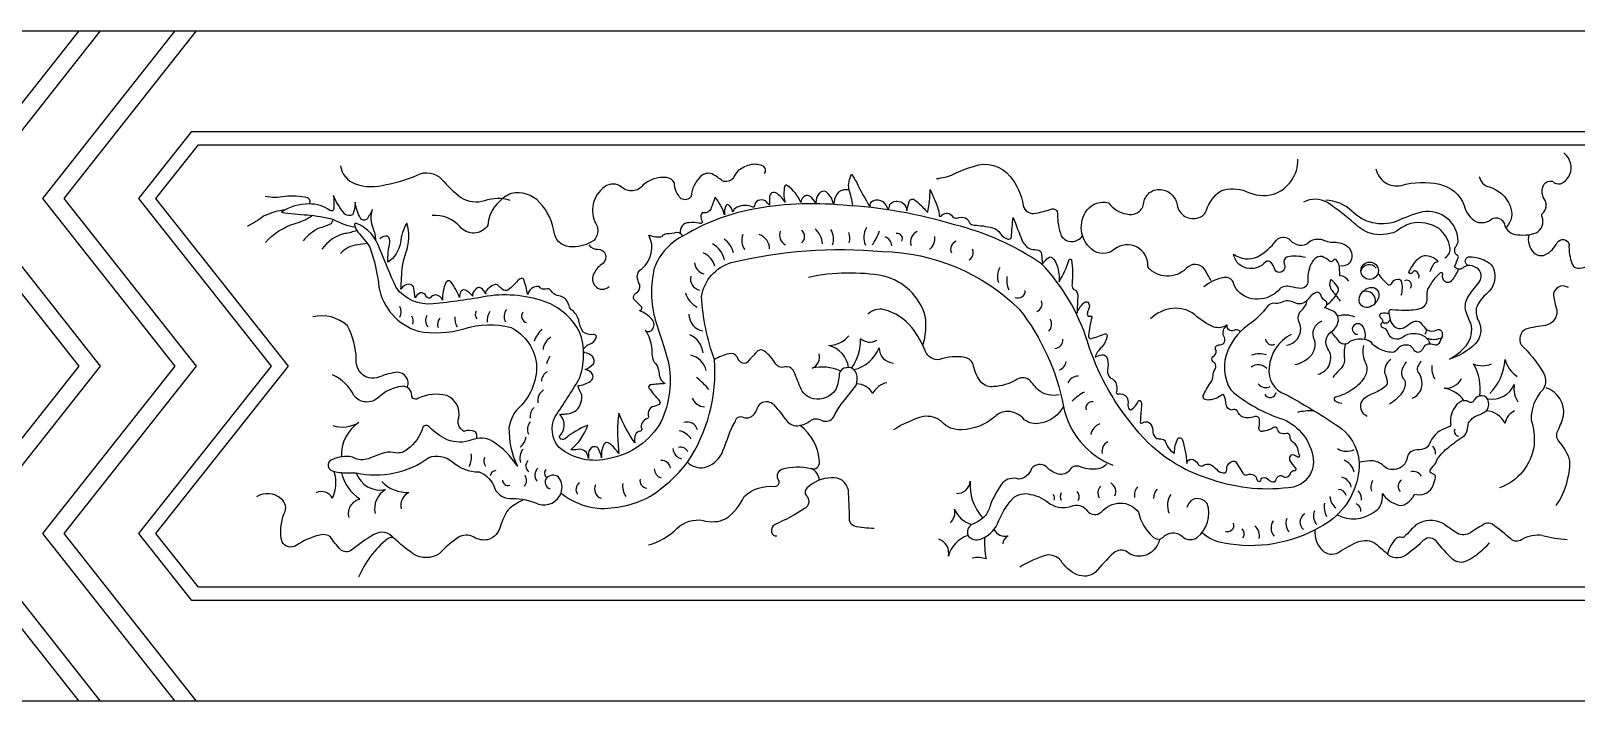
# Model space of a CAD drawing. Extents: x -66030 to 95157, y -13132 to 45879.
# Drawn here: x -55290 to -54367, y 6356 to 6756 of the extents above; entities that cross this region are included whole.
import ezdxf

# ---------------------------------------------------------------- set-up
doc = ezdxf.new("R2010")
doc.units = 0
doc.header["$LTSCALE"] = 100
doc.header["$MEASUREMENT"] = 0
doc.layers.add('3', color=11, linetype='CONTINUOUS')
doc.layers.add('4', color=121, linetype='CONTINUOUS')

msp = doc.modelspace()

# ---------------------------------------------------------------- linework, layer by layer
at = {"layer": '3'}
for points in [[(-55260.77, 6355.51), (-55339.91, 6455.51), (-55260.77, 6555.51), (-55339.91, 6655.52), (-55260.75, 6755.51)], [(-55248.01, 6355.51), (-55327.15, 6455.51), (-55248.01, 6555.51), (-55327.16, 6655.52), (-55248, 6755.51)], [(-55203.38, 6355.51), (-55282.52, 6455.51), (-55203.38, 6555.51), (-55282.52, 6655.51), (-55203.36, 6755.51)], [(-55190.63, 6355.51), (-55269.77, 6455.51), (-55190.63, 6555.51), (-55269.77, 6655.51), (-55190.63, 6755.49)], [(-54340.6, 6415.51), (-55193.47, 6415.51), (-55225.13, 6455.51), (-55145.99, 6555.51), (-55225.13, 6655.51), (-55193.46, 6695.51), (-54340.6, 6695.51)], [(-54340.6, 6423.51), (-55189.6, 6423.51), (-55214.93, 6455.51), (-55135.79, 6555.51), (-55214.93, 6655.51), (-55189.59, 6687.51), (-54340.6, 6687.51)]]:
    msp.add_lwpolyline(points, dxfattribs=at)
for points in [[(-54486.45, 6673.26, 0.423143), (-54471.3, 6663.32, -0.126221), (-54448.54, 6664.01, -0.250707), (-54433.67, 6651.4, 0.21278), (-54426.47, 6641.54, 0.266161), (-54417.24, 6643.39, -0.445927), (-54409.74, 6640.43, 0.308486), (-54403.45, 6634.09, 0.122539), (-54390.66, 6634.95, 0.370318), (-54387.2, 6644.41, -0.384384), (-54386.2, 6647.34, 0.338911), (-54385.96, 6655.28, -0.268749), (-54386.11, 6663.81, -0.30451), (-54381.06, 6665.75, 0.269235), (-54376.12, 6664.32, 0.316924), (-54369.81, 6674.94, 0.183564), (-54374.26, 6682.8)], [(-54851.48, 6670.33, 0.395463), (-54852.22, 6674.78, 0.141359), (-54859.59, 6675.74, 0.074606), (-54867.04, 6672.34, 0.086016), (-54870.33, 6667.51, -0.306679), (-54876.74, 6665.98, 0.065649), (-54882.87, 6670.12, 0.29937), (-54889.68, 6668.58, 0.180597), (-54895.38, 6656.78, -0.402749), (-54901.34, 6655.37, -0.18357), (-54905.34, 6664.81, 0.247982), (-54910.14, 6667.98, 0.207517), (-54924.13, 6663.38, -0.421153), (-54936.67, 6662.12, 0.362029), (-54947.07, 6662.37, 0.384046), (-54952.06, 6640.18, -0.323397), (-54953.51, 6630.43, -0.160475), (-54966.03, 6626.68, -0.380777), (-54977, 6634.49, 0.153524), (-54985.89, 6653.2, 0.269804), (-55002.68, 6658.41, 0.128703), (-55009.94, 6653.44, 0.20476), (-55016.74, 6639.44, -0.506794), (-55033.45, 6638.73, 0.233572), (-55049.92, 6645.29, 0.233572)], [(-54748.79, 6667.36, 0.075911), (-54738.61, 6669.99, -0.058083), (-54726.67, 6674.67, -0.32981), (-54704.92, 6668.65, -0.140337), (-54697.08, 6651.38, 0.428947), (-54689.53, 6646.72, 0.028141), (-54680.41, 6649.12, -0.575536), (-54676.56, 6646.28, 0.093669), (-54674.33, 6633.16, 0.53803), (-54661.63, 6633.27, 0.53803)], [(-54584.72, 6606.34, 0.000984), (-54588.73, 6613.31, 0.480796), (-54599.75, 6613.65, -0.436975), (-54622.72, 6614.64, 0.302545), (-54629.08, 6626.46, 0.285397), (-54642.53, 6625.23, -0.368354), (-54656.3, 6625.23, -0.403793), (-54658.81, 6648.63, -0.307144), (-54646.06, 6652.91, 0.198681), (-54635.42, 6646.24, 0.428515), (-54625.15, 6652.03, -0.46436), (-54613.93, 6660.72, -0.318909), (-54605.17, 6651.63, 0.468596), (-54592.21, 6644.13, 0.249891), (-54587.6, 6648.48, -0.165508), (-54578.91, 6660.12, -0.17842), (-54563.95, 6659.74, 0.184535), (-54547.57, 6658.06, 0.326314), (-54533.02, 6678.98)], [(-55096.33, 6664.36, 0.158203), (-55077.41, 6663.78, 0.06576), (-55058.99, 6669.46, -0.3323), (-55044.35, 6667.06, 0.054106), (-55032.78, 6656.07, 0.212017), (-55018.49, 6654.26, -0.17017), (-55003.61, 6654.54)], [(-54800.99, 6660.59, 0.198633), (-54807.35, 6659.3, 0.176032), (-54810.23, 6651.9, 0.176477), (-54814.68, 6659.38, 0.390002), (-54818.86, 6658.52, 0.187625), (-54820.89, 6652.95, 0.09114), (-54824.34, 6656.63, 0.293125), (-54827.24, 6657.07, 0.258235), (-54829.86, 6653.14, 0.132657), (-54837.71, 6663.09, 0.538208), (-54839.51, 6662.74, 0.121238), (-54839.29, 6653.38, 0.07081), (-54843.37, 6657.96, 0.232537), (-54846.36, 6659.07, 0.339039), (-54848.51, 6656.71, -0.003724), (-54848.61, 6651.6, -0.006886), (-54851.02, 6654.02, 0.239204), (-54855.29, 6654.24, 0.33854), (-54857.47, 6650.86, -0.558085), (-54858.84, 6650.46, 0.093979), (-54863.08, 6651.32, 0.087632), (-54867.92, 6650.31, 0.224941), (-54870.53, 6647.34, 0.171283), (-54872.82, 6651.54, 0.502595), (-54874.56, 6651.21, 0.140531), (-54875.35, 6645.69, -0.009991), (-54876.83, 6649.63, 0.042974), (-54880.99, 6656.31, -0.004196), (-54883.68, 6649.08, -0.358227), (-54887.64, 6647, 0.413769), (-54889.56, 6645.27, 0.108017), (-54888.65, 6641.32, -0.41836), (-54890.46, 6640.74, 0.06844), (-54896.69, 6641.04, 0.451759), (-54901.85, 6634.82, 0.451759)], [(-54798.78, 6651.07, 0.039166), (-54801.14, 6661.06, -0.168796), (-54799.51, 6669.96, -0.007566), (-54796.69, 6665.34, 0.016092), (-54788.53, 6650.34, -0.335919), (-54786.44, 6654.28, -0.260442), (-54780.97, 6653.62, -0.139925), (-54777.63, 6648.53, -0.024305), (-54776.62, 6651.82, -0.276623), (-54773.15, 6653.85, -0.117474), (-54769.24, 6653.07, -0.239046), (-54766.61, 6648.13, 0.004148), (-54765.24, 6653.44, -0.530886), (-54762.07, 6654.8, -0.040689), (-54755.99, 6649.23, 0.086114), (-54754.02, 6647.31, 0.040301), (-54752.55, 6660.82, 0.004482), (-54749.5, 6653.5, -0.098711), (-54747.23, 6645.34, 0.624422), (-54745.93, 6645.11, -0.460801), (-54739.95, 6645.51, 0.280629), (-54736.55, 6643.75, -0.202677), (-54731.46, 6643.87, -0.179546), (-54729.06, 6640.94, 0.190515), (-54726.41, 6639.64, -0.044728), (-54715.48, 6638.04, -0.199177), (-54710.71, 6634.46, 0.170943), (-54706.16, 6631.25, 0.352205), (-54704.12, 6632.29, -0.004809), (-54703.13, 6644.22, 0.000834), (-54697.59, 6630.29, 0.204039), (-54692.52, 6625.29, 0.017688), (-54687.76, 6624.7, -0.300337), (-54686.15, 6622.28, 0.003972), (-54685.55, 6616.59, -0.067957), (-54681.84, 6620.2, -0.319987), (-54679.95, 6620.36, -0.128203), (-54676.78, 6615.24, -0.090309), (-54675.6, 6605.72, 0.052484), (-54669.53, 6619.08, -0.594389), (-54668.17, 6618.85, -0.064563), (-54667.91, 6604.51, 0.199732), (-54667.12, 6601.52, 0.152711), (-54665.38, 6600.56, -0.151975), (-54664.5, 6596.58, -0.003673), (-54664.92, 6587.11, -0.101365), (-54660.85, 6593.29, -0.363465), (-54658.52, 6593.61, -0.33437), (-54658.03, 6589.26, 0.120054), (-54658.77, 6586.39, 0.301094), (-54658.2, 6585.34, 0.153007), (-54656.57, 6585.26, -0.491769), (-54656.02, 6584.53, 0.03871), (-54658.12, 6573.77, 0.375738), (-54656.65, 6571.72, 0.013548), (-54648.31, 6574.75, -0.502434), (-54647, 6573.69, -0.167412), (-54650.38, 6566.6, 0.116353), (-54654.15, 6560.7, -0.081076), (-54650.16, 6562.24, -0.377622), (-54646.74, 6559.65, -0.086808), (-54646.65, 6552.92, 0.206176), (-54645.17, 6548.46, -0.283357), (-54641.25, 6543.84, -0.117149), (-54641.37, 6540.26, 0.65547), (-54640.3, 6538.92, -0.267191), (-54635.2, 6536.96, -0.167253), (-54634.51, 6532.66, 0.164297), (-54633.79, 6529.66, 0.355608), (-54632.33, 6529.45, 0.143704), (-54628.49, 6534.38, -0.550923), (-54627.12, 6534.81, -0.210781), (-54626.44, 6531.27, 0.017334), (-54627.15, 6522.06, 0.482379), (-54626.44, 6521.34, -0.097957), (-54623.73, 6522.21, -0.28783), (-54620.87, 6520.67, -0.129255), (-54619.6, 6515.96, 0.241581), (-54617.3, 6512.31, 0.048796), (-54614.83, 6511.96, -0.309136), (-54612.23, 6510.55, 0.072514), (-54610.55, 6506.92, 0.142223), (-54606.62, 6503.55, -0.127351), (-54604.71, 6512.26, -0.48091), (-54602.13, 6511.83, -0.058517), (-54599.28, 6497.33, -0.399086), (-54596.86, 6499.88, -0.256721), (-54592.85, 6497.23, 0.467842), (-54589.25, 6496.25, -0.190539), (-54585.89, 6496.94, -0.128162), (-54581.71, 6493.85, 0.233979), (-54577.5, 6491.75, 0.462554), (-54575.46, 6493.64, -0.38124), (-54572.04, 6498.63, -0.177795), (-54570.01, 6498.32, 0.014227), (-54565.18, 6490.68, 0.29648), (-54563.37, 6490.65, -0.242975), (-54559.02, 6490.25, -0.184126), (-54557.45, 6487.69, 0.600718), (-54555.33, 6486.95, -0.274796), (-54554.02, 6488.79, -0.31428), (-54550.44, 6487.53, 0.238121), (-54547.05, 6486.33, 0.210821), (-54546.28, 6487.1, -0.22789), (-54544.08, 6490.03, -0.196015), (-54542.09, 6489.76, 0.260275), (-54539.18, 6489.31, 0.179224), (-54537.17, 6492.03, -0.212833), (-54534.74, 6493.18, 0.490401), (-54534.21, 6494.63, -0.071498), (-54537.77, 6499.36, -0.305315), (-54536.94, 6502.44, -0.193624), (-54535.47, 6502.48, -0.028601), (-54533.12, 6501.34, 0.640838), (-54531.93, 6502, -0.026895), (-54532.87, 6505, 0.25411), (-54535.91, 6509.93, -0.258024), (-54537.7, 6513.41, 0.41493), (-54539.78, 6515.23, -0.164617), (-54543.58, 6515.48, -0.194492), (-54545.39, 6518.45, 0.444673), (-54547.33, 6518.83, -0.108322), (-54553.94, 6516.54, -0.578459), (-54556.27, 6518.67, 0.091879), (-54555.95, 6523.7, 0.451931), (-54559.13, 6525.18, -0.167289), (-54565.69, 6524.91, -0.156493), (-54569.35, 6528.8, 0.316571), (-54572.29, 6529.24, -0.369524), (-54575.88, 6532.39, 0.071972), (-54577.23, 6538.16, 0.38269), (-54578.56, 6538.15, -0.142257), (-54585.9, 6535.22, -0.214734), (-54589.21, 6535.96, -0.285363), (-54589.25, 6538.45, -0.049419), (-54584.36, 6546.62, 0.09597), (-54583.57, 6550.91, -0.127319), (-54582.55, 6553.36, 0.267213), (-54582.15, 6556.45, 0.082692), (-54583.8, 6558.19, -0.507333), (-54583.72, 6561.04, 0.297497), (-54581.87, 6564.81, -0.266352), (-54582.14, 6566.97, -0.242118), (-54579.39, 6568.22, 0.274248), (-54576.8, 6569.89, 0.254846), (-54577.28, 6573.27, -0.384697), (-54575.31, 6579.59, -0.384697)], [(-54424.75, 6668.71, 0.297553), (-54418.77, 6662.39, -0.231596), (-54406.36, 6651.09, -0.301411), (-54408.55, 6638.34)], [(-55149.76, 6656.82, 0.092788), (-55137.79, 6656.87, -0.098542), (-55124.53, 6655.99, -0.482588), (-55123.48, 6652.22)], [(-55083.54, 6630.44, 0.075632), (-55085.14, 6637.69, -0.185392), (-55085.57, 6648.84, -0.031625), (-55089.19, 6642.88, -0.407962), (-55092.86, 6643.73, -0.072373), (-55096.04, 6653.31, -0.115119), (-55097.58, 6645.64, -0.256597), (-55102.07, 6646.21, -0.087927), (-55108.93, 6657.36, -0.042646), (-55108.69, 6649.38, -0.563932), (-55111.02, 6648.31, 0.163073), (-55123.48, 6652.22, 0.15926), (-55139.95, 6647.27, 0.024057), (-55124.58, 6645.66, -0.042639), (-55109, 6643.05, 0.089892), (-55096.04, 6638.45, 0.015371)], [(-54445.19, 6620.13, 0.343712), (-54442.22, 6626.65, 0.166175), (-54448.75, 6637.55, 0.192459), (-54465.51, 6640.64, 0.094947), (-54474.35, 6635.73, -0.168307), (-54489.89, 6634.74, -0.105971), (-54499.23, 6640.63, 0.023341), (-54515.44, 6653.15, 0.246434), (-54529.68, 6653.39, 0.246434)], [(-54431.93, 6615.84, -0.748537), (-54430.27, 6620.68, -0.127354), (-54420.99, 6618.29, -0.309187), (-54415.48, 6609.68, -0.243842), (-54419.79, 6599.13, 0.136297), (-54426.49, 6589.97, 0.172431), (-54425.02, 6582.19, -0.307364), (-54427.12, 6568.77, -0.124576), (-54442.48, 6559.68, 0.083635), (-54432.61, 6567.61, 0.249393), (-54429.82, 6581.04, -0.052119), (-54432.97, 6589.29, -0.18981), (-54430.73, 6597.76, -0.025661), (-54424.7, 6605.5, 0.201371), (-54423.66, 6610.12, 0.256692), (-54426.38, 6614.14, 0.155466), (-54431.73, 6615.44, 0.094707), (-54434.51, 6613.96, -0.201673), (-54437.01, 6613.36, -0.124133), (-54439.33, 6614.43, -0.349077), (-54439.43, 6614.85, 0.031488), (-54437.19, 6620.6, 0.386971), (-54437.75, 6621.5, -0.22225), (-54438.86, 6622.42, -0.244942), (-54438.83, 6626.61, 0.097278), (-54437.41, 6629.7, 0.476006), (-54458.68, 6647.44, 0.043141), (-54474.42, 6641.79, -0.293042), (-54500.81, 6647.96, 0.175356), (-54516.44, 6654.55, 0.175356)], [(-55137.47, 6648.69, 0.086219), (-55150.29, 6645.11, -0.03615), (-55160.31, 6638.87)], [(-55149.48, 6629.18, -0.141367), (-55131.88, 6640.57, 0.080481), (-55121.94, 6645.1, 0.080481)], [(-54521.15, 6550.59, 0.532264), (-54515.09, 6565.78, -0.396361), (-54513.17, 6575.82, 0.209233), (-54508.86, 6582.49, 0.28854), (-54511.65, 6588.04, 0.032556), (-54516.96, 6590.27, -0.617833), (-54516.87, 6590.71, 0.613293), (-54516.86, 6594.6, -0.219877), (-54519.19, 6597.84, 0.404933), (-54522.12, 6599.48, 0.154951), (-54527.4, 6594.72, -0.335926), (-54535.3, 6593.35, 0.253378), (-54542.45, 6593.57, -0.132725), (-54546.17, 6592.91, 0.310201), (-54551.59, 6590.71, -0.075348), (-54560.87, 6581.27, 0.149648), (-54574.88, 6564.84, 0.243802), (-54573.14, 6541.19, 0.102123), (-54541.94, 6523.74, -0.26764), (-54523.84, 6499.82, -0.434096), (-54538.73, 6482.86, -0.12085), (-54587.19, 6488.6, -0.158395), (-54631.74, 6520.41, -0.098434), (-54658.69, 6570.21, 0.113891), (-54686.15, 6616.58, 0.089466), (-54738, 6639.78, 0.059464), (-54804.53, 6651.47, 0.07436), (-54860.33, 6648.64, 0.085842), (-54899.32, 6633.56, 0.197928), (-54917.35, 6613.87, 0.122837), (-54916.84, 6583.1, -0.014533), (-54909.14, 6558.46, -0.165147), (-54913.4, 6522.06, -0.22125), (-54944.14, 6500.32, -0.241931), (-54974.14, 6506.87, -0.310276), (-54976.5, 6525.35, 0.008831), (-54962.31, 6547.41, 0.184159), (-54962, 6575.94, 0.168009), (-54980.88, 6593.31, 0.124468), (-55017.12, 6597.19, -0.024105), (-55049.4, 6592.62, -0.268042), (-55071.53, 6602.27, -0.00793), (-55081.2, 6625.31, 0.220924), (-55095.12, 6640.66, 0.659465), (-55096.33, 6639.67, 0.109293), (-55094.39, 6635.35, -0.042416), (-55087.2, 6626.45, -0.057017), (-55081.75, 6602.6, 0.27967), (-55058.36, 6576.25, 0.114084), (-55031, 6577.71, -0.141507), (-55002.88, 6578.54, -0.251517), (-54987.66, 6556.39, -0.22621), (-54999.49, 6529.41, 0.131606), (-55004.12, 6518.82, 0.117594), (-54999.11, 6495.64, 0.111034), (-55013.7, 6510.43, 0.237369), (-55026.29, 6511.39, -0.189307), (-55040.95, 6511.49, -0.097063), (-55051.65, 6519.06, 0.485092), (-55055.48, 6519.05, -0.17041), (-55064.78, 6505.82, -0.223571), (-55071.59, 6503.64, 0.108863), (-55078.26, 6503.75, 0.016951), (-55086.81, 6500.65, -0.209046), (-55096, 6500.38, 0.082659), (-55099.4, 6501.44, 0.138036), (-55110.81, 6499.08, 0.339545), (-55111.78, 6494.52, 0.184178), (-55108.84, 6492.65, 0.067457), (-55104.09, 6491.91, 0.044469), (-55095.38, 6491.82, 0.114518), (-55072.45, 6491.76, 0.112017), (-55052.03, 6500.91, -0.261101), (-55038.08, 6498.49, 0.186211), (-55022.01, 6492.27, -0.241579), (-55012.52, 6482.25, 0.316855), (-55002, 6476.47, -0.099717), (-54986.42, 6473.09, 0.397008), (-54973.04, 6479.7, 0.257907), (-54974.46, 6489.1, 0.396249), (-54981.8, 6488.58, 0.502066), (-54979.57, 6482.13)], [(-54395.15, 6633.93, 0.255235), (-54392.07, 6623.05, 0.281848), (-54385.57, 6621.79, 0.179766), (-54378.19, 6629.26, -0.656098), (-54371.07, 6628.04, 0.11668), (-54369.19, 6616.35, 0.339569), (-54364.69, 6613.84, 0.179947), (-54356.64, 6618.05, 0.530648), (-54356.86, 6619.48, -0.35893), (-54360.84, 6627.33, -0.211197), (-54353.15, 6640.24, -0.070296), (-54349.86, 6641.45, 0.19098), (-54345.49, 6641.9, 0.25882), (-54344.33, 6644.62, -0.554442), (-54340.6, 6646.56)], [(-55109.38, 6642.42, -0.230498), (-55111.23, 6640, -0.060847), (-55117.47, 6637.82, 0.105958), (-55126.96, 6630.32, 0.105958)], [(-55095.05, 6636.41, -0.062531), (-55102.18, 6634.53, 0.189592), (-55115.84, 6625.19, 0.189592)], [(-55068.68, 6601.29, -0.013116), (-55067.71, 6615.13, -0.033049), (-55065.69, 6623.04, 0.160913), (-55065.1, 6640.85, 0.123063), (-55068.81, 6629.08, -0.18577), (-55076.42, 6617.43, -0.057284), (-55075.24, 6629.18, 0.275505), (-55076.59, 6632.97, 0.275442), (-55081.18, 6631.35)], [(-54922.89, 6576.97, 0.447583), (-54918.83, 6576.96, 0.41082), (-54918.81, 6583.39, 0.112055), (-54926.14, 6588.58, 0.525375), (-54924.78, 6590.55, 0.010982), (-54929.57, 6595.41, -0.3587), (-54928.45, 6598.95, 0.328471), (-54926.06, 6603.87, -0.05868), (-54927.52, 6608.48, -0.288484), (-54924.88, 6613.56, 0.359828), (-54920.61, 6633.67, 0.140319), (-54912.67, 6632.82, -0.230627), (-54909.95, 6634.66, 0.05885), (-54903.82, 6635.32, -0.356785), (-54900.65, 6633.19)], [(-55088.69, 6628.85, -0.047233), (-55094.45, 6627.77, 0.187674), (-55104.72, 6622.63, 0.187674)], [(-54973.04, 6479.7, 0.14463), (-54951.22, 6470.61, 0.133461), (-54919.99, 6477.57, 0.083726), (-54897.56, 6498.03, 0.167653), (-54881.41, 6559.34, -0.072775), (-54889.14, 6597.06, -0.288387), (-54871.41, 6617.21, -0.083515), (-54781.07, 6623.88, -0.191683), (-54699.4, 6589.45, -0.119867), (-54673.02, 6531.43, 0.252748), (-54643.61, 6496.34)], [(-54956.42, 6627.77, 0.264467), (-54951.06, 6625.25, -0.301195), (-54946.59, 6622.39, -0.326701), (-54948.04, 6616.72, 0.124074), (-54953.21, 6611.12, 0.337962), (-54952.54, 6603.08, 0.403525), (-54944.38, 6602.89)], [(-54528.46, 6620.26, 0.109661), (-54539.26, 6620.63, 0.40666), (-54541.31, 6616.55, -0.468191), (-54543.07, 6611.56, -0.397754), (-54546.77, 6613.05, 0.115673), (-54549.15, 6617.48, 0.378235), (-54552.44, 6617.55, -0.232282), (-54561.9, 6613.65, -0.347782), (-54571.54, 6622.31, 0.272074), (-54557.1, 6620.77, 0.114223), (-54545.88, 6630.65, -0.372834), (-54538.34, 6631.34, 0.18323), (-54532.19, 6627.71, 0.265778), (-54526.38, 6629.55, -0.237301), (-54518.21, 6630.85, 0.122273), (-54510.43, 6629.44, -0.164477), (-54502.5, 6626.06, -0.236962), (-54500.91, 6620.04, -0.423455), (-54507.66, 6615.2)], [(-54502.7, 6606.16, 0.237595), (-54507.83, 6609.38, -0.287366), (-54508.06, 6609.56, 0.007565), (-54508.12, 6613.32, 0.199306), (-54509.96, 6618.71, 0.472983), (-54512.16, 6618.3, -0.533835), (-54514.27, 6618.27, 0.058946), (-54517.45, 6620.37, 0.276189), (-54522.17, 6620.16, 0.140796), (-54525.8, 6614.91, 0.106212), (-54527.07, 6606.26, -0.420342), (-54531.12, 6601.84, -0.029235), (-54537.2, 6602.82, 0.262814), (-54543.86, 6601.54, -0.082776), (-54548.31, 6597.71, -0.188952), (-54562.1, 6595.94, -0.12266), (-54568.91, 6600.33, -0.128886), (-54571.61, 6605.77, 0.295105), (-54577.28, 6608.24, 0.1384), (-54589.12, 6602.83, 0.1384)], [(-54460.76, 6608.02, 0.330271), (-54462.54, 6612.18, 0.381032), (-54464.19, 6611.83, -0.077324), (-54465.22, 6610.69, -0.806407), (-54466.54, 6612.1, -0.049262), (-54461.97, 6618.86, -0.163009), (-54457.45, 6621.44, -0.214518), (-54449.69, 6618.43, -0.677386), (-54449.97, 6617.5, 0.22484), (-54452.53, 6615.55, 0.029132), (-54454.31, 6611.79)], [(-54922.89, 6576.97, -0.017309), (-54921.87, 6575.45, -0.114788), (-54918.85, 6565.38, 0.147928), (-54917.38, 6557.77, -0.12641), (-54915.14, 6554.24, -0.089073), (-54914.37, 6549.95, 0.211571), (-54910.88, 6544.98, 0.007518), (-54919.29, 6544.36, 0.543006), (-54920.6, 6542.34, 0.016341), (-54914.38, 6534.92, -0.49345), (-54914.46, 6532.62, -0.031861), (-54918.55, 6531.1, 0.357218), (-54920.96, 6526.01, -0.344077), (-54921.43, 6524.08, 0.185203), (-54924.6, 6521.6, 0.261588), (-54924.83, 6518.01, -0.35203), (-54925.56, 6516.55, 0.291801), (-54928.66, 6514.59, 0.157052), (-54928.95, 6509.6, -0.061813), (-54938.45, 6527.34, 0.055107), (-54939.28, 6515.18, 0.019854), (-54938.52, 6503.3, 0.063851), (-54944.06, 6509.23, 0.509833), (-54947.46, 6508.56, 0.166624), (-54948.78, 6500.67, 0.073554), (-54950.94, 6506.44, 0.255974), (-54952.77, 6507.33, 0.371972), (-54956.42, 6504.6, 0.054279), (-54956.63, 6500.3, 0.113651), (-54957.87, 6503.79, 0.293177), (-54963.25, 6505.74, -0.075628), (-54967.25, 6505.5, 0.141236), (-54957.11, 6520.1, 0.086463), (-54970.6, 6512.1, -0.236979), (-54973.08, 6511.77, -0.304989), (-54973.79, 6513.99, 0.136689), (-54971.57, 6517.41, 0.078868), (-54971.18, 6521.66, 0.146476), (-54973.93, 6526.64, -0.01559), (-54970.34, 6526.9, 0.108425), (-54966.31, 6527.73, 0.202507), (-54962.25, 6531.16, 0.113543), (-54960.58, 6536.16, 0.05513), (-54960.72, 6538.73, -0.098485), (-54962.9, 6543.78, 0.141941), (-54955.43, 6546.48, 0.384535), (-54954.01, 6550.28, 0.222463), (-54958.6, 6553.44, 0.109323), (-54953.69, 6556.74, 0.312692), (-54954.25, 6561.14, 0.175483), (-54958.85, 6563.44, -0.36196), (-54959.5, 6565.87, -0.175064), (-54954.7, 6569.06, 0.212977), (-54951.95, 6573.27, 0.408902), (-54953.75, 6574.33, -0.226445), (-54960.04, 6575.98, -0.089344), (-54962.48, 6582.91, 0.165163), (-54966.52, 6588.8, -0.156541), (-54967.66, 6589.97, 0.02481), (-54968.73, 6592.85, 0.239523), (-54973.42, 6597.16, -0.137844), (-54977.24, 6598.5, -0.075042), (-54979.26, 6600.84, 0.313258), (-54982.06, 6601.44, -0.106189), (-54984.12, 6601.35, -0.115865), (-54985.85, 6602.67, 0.217129), (-54986.54, 6602.99, 0.19591), (-54990.69, 6601.81, 0.155534), (-54992.96, 6598.21, 0.047171), (-54995.32, 6607.07, 0.387003), (-54996.82, 6607.82, 0.1165), (-54999.09, 6606.28, -0.052386), (-55004.53, 6600.99, -0.311872), (-55008.27, 6601.33, 0.011813), (-55010.49, 6603.5, 0.288715), (-55013.03, 6603.95, 0.112231), (-55017.82, 6600.39, 0.257114), (-55018.02, 6598.61, 0.114504), (-55020.74, 6602, 0.263067), (-55022.87, 6602.15, 0.135549), (-55025.82, 6598.85, 0.184753), (-55025.63, 6597.23, 0.084104), (-55030.17, 6600.79, 0.372282), (-55033.13, 6599.77, 0.082368), (-55033.58, 6596.39, 0.056758), (-55038.85, 6605.8, 0.5408), (-55041.82, 6605.34, 0.097888), (-55043.91, 6594.8, 0.351108), (-55047.86, 6597.91, 0.222874), (-55051.18, 6596.04, -0.405414), (-55053.51, 6597.21, 0.352083), (-55056.93, 6599.09, 0.23739), (-55060.16, 6596.14, -0.006604), (-55060.88, 6601.88, 0.334383), (-55063.5, 6604.31, 0.311246), (-55068.68, 6601.29)], [(-54756.99, 6567.83, 0.116384), (-54755.54, 6585.18, 0.26823), (-54780.26, 6609.17, 0.09784), (-54825.18, 6608.39)], [(-54515.73, 6592.15, 0.132589), (-54509.39, 6599.33, 0.181616), (-54508.8, 6602.06, 0.090696), (-54512.11, 6606.08, -0.031893), (-54512.89, 6606.99, 0.45565), (-54513.65, 6606.67, 0.226572), (-54513.31, 6601.45, 0.000818), (-54507.7, 6594.26)], [(-54437.25, 6613.42, -0.095002), (-54441.22, 6606.47, -0.541419), (-54445.94, 6606.62, -0.213077), (-54446.47, 6610.39, 0.5989), (-54448.28, 6610.89, 0.02061), (-54449.81, 6609.36, 0.072454), (-54454.52, 6603.15, 0.075768), (-54455.79, 6600.61, 0.058649), (-54456, 6594.95, -0.26969), (-54459.27, 6589.85, -0.06536), (-54469, 6588.56, -0.023347), (-54476.71, 6589.12, 0.569228), (-54478.68, 6587.17, 0.023758), (-54477.93, 6583.05, 0.152043), (-54475.35, 6578.92, 0.32958), (-54468.16, 6579.38, -0.022518), (-54464.39, 6581.91, -0.319475), (-54459.52, 6581.26, 0.078137), (-54455.92, 6577.12, 0.28496), (-54450.02, 6577.02, -0.400599), (-54447.28, 6576.4, -0.191352), (-54446.96, 6573, -0.038096), (-54448.87, 6568.88, -0.349849), (-54451.61, 6568.12, 0.103051), (-54455.46, 6568.51, 0.275893), (-54458.21, 6566.11, -0.194941), (-54460.54, 6563.75, -0.341056), (-54463.82, 6565.15, 0.215516), (-54466.08, 6567.57, 0.130584), (-54469.83, 6567.95, 0.253688), (-54473.98, 6565.09, -0.284923), (-54477.8, 6563.67, -0.08236), (-54484.91, 6565.93, -0.07391), (-54488.42, 6568.54, 0.199615), (-54492.21, 6571.17, 0.174354), (-54501.54, 6570.31, 0.115482), (-54503.23, 6568.97, -0.360458), (-54507.91, 6569.61, -0.010919), (-54512.96, 6575.96)], [(-54485.23, 6610.71, 0.059433), (-54479.43, 6604.41, 0.51061), (-54477.1, 6604.54, -0.306514), (-54473.41, 6607.28, -0.293151), (-54471.38, 6606.24, -0.145161), (-54471.52, 6597.54)], [(-54371.41, 6602.32, 0.018201), (-54373.81, 6603.19, 0.464578), (-54380.45, 6597.59, 0.036466), (-54378.46, 6588.95, -0.396709), (-54385.13, 6579.76, 0.038618), (-54396.89, 6577.55, 0.422418), (-54399.65, 6568.06, -0.067995), (-54387.21, 6552.63, -0.328239), (-54386.61, 6541.52, 0.208754), (-54393.66, 6523.23, -0.090802), (-54392.02, 6508.27, -0.280763), (-54412.57, 6482.72)], [(-54675.6, 6538.25, -0.212083), (-54687.84, 6540.99, -0.010361), (-54693.44, 6547.28, 0.32864), (-54701.48, 6547.05, -0.115148), (-54714.56, 6543.21, -0.23142), (-54722.08, 6545.67, -0.111399), (-54726.7, 6555.51, 0.297564), (-54731.99, 6560.68, 0.124177), (-54746.97, 6559.32, -0.340578), (-54755.35, 6564.16, 0.058882), (-54763.46, 6578.48, 0.156928), (-54780.17, 6589.13, 0.255754), (-54789.74, 6586.4, 0.255754)], [(-54567.24, 6575.97, 0.240246), (-54570.57, 6577.01, -0.188303), (-54573.68, 6576.75, -0.353778), (-54575.24, 6580, -0.222295), (-54583.26, 6578.77, -0.079914), (-54594.78, 6586.18, 0.201532), (-54607.69, 6589.81, 0.180645), (-54621.08, 6583.58, 0.180645)], [(-54539.75, 6567.97, 0.483505), (-54532, 6581.12, -0.350324), (-54530.71, 6588.91, 0.167669), (-54527.4, 6594.72, 0.226662)], [(-55064.76, 6543.16, 0.515264), (-55070.53, 6551.74, 0.083376), (-55081.45, 6548.98, -0.136388), (-55087.83, 6548.46, -0.364232), (-55095.3, 6559.42, 0.12431), (-55100.64, 6579.44, 0.259786), (-55121.27, 6584.76, 0.259786)], [(-54518.63, 6582.21, 0.470534), (-54523.26, 6571.08, -0.261991), (-54525.87, 6560.92, -0.139717), (-54534.84, 6556.19)], [(-54493.03, 6571.58, 0.221844), (-54494.12, 6578.88, 0.434368), (-54498.88, 6580.32, 0.793722), (-54497.36, 6574.46)], [(-54478.63, 6586.81, 0.050577), (-54482.97, 6586.91, 0.731189), (-54483.62, 6584.36, -0.444478), (-54482.97, 6581.13, 0.574542), (-54482.8, 6578.68, -0.210911), (-54479.71, 6576.29, 0.269065), (-54475.66, 6571.92, 0.265749), (-54469.97, 6573.14, -0.189423), (-54462.34, 6574.9, -0.320297), (-54454.08, 6568.59)], [(-54537.07, 6574.31, 0.26198), (-54550.11, 6554.61, 0.364791), (-54540.56, 6538.71, -0.023461), (-54510.47, 6520.54, -0.34124), (-54497.51, 6488.11, -0.224632), (-54519.85, 6459.31, -0.180232), (-54577.09, 6449.79, -0.158624), (-54590.28, 6456.03)], [(-54897.56, 6498.03, 0.223522), (-54887.29, 6494.86, 0.194328), (-54877.05, 6503.1, 0.005227), (-54871.79, 6517.08, -0.002288), (-54869.73, 6521.13, 0.046975), (-54868.28, 6524.14, -0.369413), (-54864.84, 6525.11, 0.171677), (-54861.09, 6524.61, 0.238126), (-54856.38, 6528.98, -0.10922), (-54853.64, 6533.37, -0.353752), (-54845.88, 6532.37, -0.026297), (-54838.3, 6522.77, 0.280851), (-54830.76, 6519.96, 0.121735), (-54824.16, 6522.83, -0.145902), (-54821.2, 6524.05, -0.083897), (-54817.16, 6523, 0.37875), (-54810.27, 6525.03, -0.042029), (-54805.77, 6532.71, 0.02172), (-54796.88, 6543.96, 0.179474), (-54796.66, 6550.87, 0.405707), (-54802.66, 6554.51, 0.333597), (-54807.04, 6550.89, -0.111747), (-54808.92, 6541.48, -0.294351), (-54822.25, 6535.92, -0.268611), (-54830.24, 6543.07, 0.005354), (-54834.33, 6553.06, 0.297819), (-54839.35, 6554.98, -0.186107), (-54842.93, 6554.97, -0.074578), (-54844.75, 6556.6, 0.094825), (-54851.85, 6564.54, 0.361421), (-54855.42, 6564.54, 0.028305), (-54861.77, 6557.73, -0.323453), (-54865.25, 6557.49, -0.199194), (-54867.9, 6560.97, 0.319223), (-54872.84, 6562.81, 0.081051), (-54881.41, 6559.34, 0.081051)], [(-54504.71, 6568.4, 0.115211), (-54505.16, 6559.64, -0.231104), (-54508.45, 6553, 0.044543), (-54512.25, 6548.58)], [(-54493.82, 6567.72, 0.160767), (-54493.07, 6558.26, -0.289144), (-54493.51, 6548.44, -0.106103), (-54500.16, 6541.69, -0.093102), (-54510.65, 6536.87, 0.545451), (-54511.05, 6534.82, 0.131818), (-54506.84, 6533.36)], [(-54477.61, 6559.38, 0.272452), (-54481.28, 6551.47, -0.051002), (-54479.7, 6546.1, -0.265438), (-54481.08, 6543.17, -0.087383), (-54488.11, 6539.04, 0.122333), (-54494.44, 6535.11, 0.507452), (-54491.62, 6525.65)], [(-54468.28, 6558.08, 0.076481), (-54471.01, 6552.96, 0.205955), (-54470.61, 6548.74, -0.094888), (-54468.95, 6545.88, -0.167003), (-54470.07, 6540.67, -0.123366), (-54478.35, 6532.79)], [(-54464.84, 6536.23, 0.359582), (-54459.02, 6546.49, 0.175192), (-54461.16, 6551.8, -0.237186), (-54461.36, 6555.08, 0.01511), (-54459.44, 6558.57, 0.01511)], [(-54424.4, 6537.65, 0.172965), (-54428.23, 6556.72, 0.197992), (-54417.48, 6556.72, 0.197992)], [(-54418.45, 6539.03, 0.181562), (-54409.28, 6559.33, 0.192247), (-54402.01, 6549.33, 0.192247)], [(-55023.55, 6512.11, 0.270289), (-55024.16, 6516.24, 0.189021), (-55031.09, 6516.5, -0.358482), (-55034.12, 6524.65, 0.35784), (-55041.27, 6537.85, 0.168692), (-55058.21, 6536.32, -0.607693), (-55062.22, 6537.87, 0.476502), (-55068.25, 6543.33, 0.158568), (-55082.13, 6536.7, -0.442719), (-55096.61, 6537.8, 0.181161), (-55109.52, 6550.16)], [(-54433.71, 6534.81, 0.192509), (-54445.59, 6542.25, 0.290497), (-54435.32, 6547.96)], [(-54419.45, 6535.82, 0.333995), (-54403.8, 6544.4, 0.19046), (-54401.69, 6534.15, 0.19046)], [(-54378.7, 6472.16, 0.151638), (-54370.61, 6498.83, 0.120312), (-54377.13, 6510.55, -0.322052), (-54377.74, 6516.9, 0.040963), (-54374.39, 6525.77, 0.367476), (-54384.83, 6542.45, 0.371922)], [(-54509.45, 6466.73, 0.288196), (-54487.92, 6468.11, 0.216366), (-54482.97, 6474.31, 0.092839), (-54482.55, 6479.44, 0.174688), (-54472.97, 6472.46, 0.192341), (-54468.49, 6473.24, 0.071195), (-54464.57, 6476.73, 0.109874), (-54463.48, 6478.97, 0.123955), (-54457.33, 6479.22, 0.168152), (-54452.82, 6483.08, 0.04521), (-54450.99, 6487.97, 0.429662), (-54452.06, 6490.9, 0.043691), (-54453.26, 6491.52, -0.477655), (-54453.95, 6493.24, -0.074625), (-54451.52, 6496.45, 0.067545), (-54449.58, 6500.22, -0.078815), (-54442.93, 6507.1, -0.038661), (-54433.66, 6513.71, 0.158125), (-54431.51, 6519.38, -0.222417), (-54429.8, 6523.27, -0.154851), (-54425.77, 6526.02, 0.107447), (-54420.06, 6529.24, 0.225932), (-54419.58, 6535.58, 0.335538), (-54424.4, 6537.65, 0.247794), (-54428.32, 6534.21, -0.274315), (-54430.81, 6533.89, 0.20355), (-54433.71, 6534.81, 0.231939), (-54438.8, 6531.65, 0.184946), (-54441.88, 6521.44, -0.429178), (-54442.93, 6519.13, 0.046239), (-54448.46, 6516.65, 0.138725), (-54454.25, 6509.46, -0.261273), (-54457.8, 6505.98, -0.018194), (-54463.18, 6505.25, 0.324139), (-54467.86, 6500.55, -0.323651), (-54474.17, 6494.01, -0.300812), (-54482.52, 6496.52, 0.178653), (-54490.1, 6498.9, 0.051609), (-54496.49, 6497.86)], [(-54673.02, 6531.43, -0.241052), (-54686.95, 6521.33, -0.212256), (-54696.4, 6523.4, 0.226516), (-54706.36, 6528.41, 0.193228), (-54714.07, 6525.16, -0.160531), (-54733.62, 6517.37, -0.222981), (-54745.83, 6522.29, 0.210024), (-54756.61, 6525.37, 0.077957), (-54774.46, 6517.39, 0.077957)], [(-54403.72, 6528.75, 0.23169), (-54409.3, 6521.34, 0.261647), (-54420.58, 6528.83)], [(-55109.28, 6519.92, 0.209604), (-55093.76, 6521.81, 0.268087), (-55104.16, 6501.24, 0.268087)], [(-54823.7, 6494.28, 0.537406), (-54818.76, 6498.22, 0.21819), (-54830.18, 6520.06)], [(-54647.04, 6497.1, -0.206055), (-54653.21, 6494.03, -0.143116), (-54663.74, 6495.66, 0.364407), (-54669.66, 6492.82, -0.29809), (-54677.27, 6491.29, -0.114126), (-54683.33, 6495.53, 0.389376), (-54692.12, 6494.32, -0.314801), (-54699.89, 6488.03, 0.276413), (-54709.4, 6485.83, 0.053276), (-54716.68, 6472.81, -0.111855), (-54719.49, 6466.36, -0.139232), (-54727.89, 6460.99, 0.306074), (-54730.18, 6454.39, 0.327824), (-54722.35, 6452.21, 0.188877), (-54712.43, 6461.29, -0.09019), (-54703.34, 6476.44, -0.268612), (-54692.73, 6478.87, -0.144432), (-54681.09, 6473.21, 0.242565), (-54667.04, 6472.32, -0.327306), (-54658.75, 6468.85, 0.398978), (-54650.45, 6468.27, -0.214152), (-54639.08, 6473.72, -0.236905), (-54628.17, 6468.24, 0.165051), (-54619.43, 6453.35, 0.405174), (-54613.74, 6453.22, -0.438858), (-54601.34, 6453.12, 0.308138), (-54593.15, 6453.12, 0.316184), (-54587.19, 6473.37, 0.353768), (-54595.63, 6475.8, 0.235349), (-54599.27, 6470.99, 0.156944)], [(-54920.72, 6448.71, 0.12875), (-54903.68, 6458.66, -0.239443), (-54888.23, 6463.35, 0.175559), (-54874.73, 6464.24, 0.133656), (-54863.72, 6477.56, -0.221335), (-54845.3, 6483.62, 0.482415), (-54842.85, 6486.94, -0.476575), (-54841.23, 6493.85, -0.147575), (-54823.69, 6494.29, -0.147575)], [(-54786.15, 6458.54, -0.055532), (-54798.02, 6459.86, -0.330844), (-54800.74, 6464.7, 0.006755), (-54801.4, 6481.35, 0.404227), (-54811.68, 6488.69, 0.200885), (-54826.23, 6482.65, 0.458075), (-54825.96, 6477.42, -0.45811), (-54827.75, 6470.37, -0.037415), (-54845.18, 6460.95, 0.338199), (-54847.36, 6456.37, 0.379967), (-54844.27, 6454.07, 0.244749)], [(-54736.94, 6479.51, 0.419284), (-54728.7, 6486.78, 0.202697), (-54721.37, 6464.93, 0.202697)], [(-55072.94, 6452.82, 0.382218), (-55084.75, 6454.87, 0.045837), (-55098.03, 6445.76, -0.354868), (-55104.82, 6445.91, -0.038168), (-55110.71, 6453.57, 0.229621), (-55117.1, 6454.57, 0.088253), (-55131.16, 6448.37, -0.429018), (-55139.66, 6450.5, -0.153403), (-55138.35, 6467.45, 0.379571), (-55140.16, 6476.19, 0.330847), (-55154.87, 6477.51, 0.330847)], [(-54995.81, 6475.45, 0.082029), (-55004.57, 6469.69, 0.090066), (-55009.09, 6460.07, -0.260594), (-55016.65, 6451.83, -0.177546), (-55025.12, 6453.33, 0.286792), (-55034.5, 6453.09, 0.061482), (-55045.75, 6443.36, -0.279295), (-55061.06, 6443.21, -0.029854), (-55072.94, 6452.82, 0.298548), (-55076.69, 6452.29, 0.125492), (-55093.95, 6429.39, 0.125492)], [(-54740.72, 6461.98, 0.298998), (-54738.08, 6470.08, 0.233343), (-54727.89, 6460.99, 0.233343)], [(-54387.03, 6454.28, 0.17088), (-54399.36, 6451.91, -0.349026), (-54405.94, 6452.26, 0.032696), (-54416.86, 6461.01, 0.266333), (-54421.17, 6461.42, 0.025284), (-54429.93, 6456.01, -0.274249), (-54437.91, 6455.65, -0.013073), (-54446.32, 6461.45, 0.277953), (-54462.54, 6460.67, 0.005657), (-54469.33, 6453.65, -0.248045), (-54470.92, 6453.18, 0.209557), (-54474.1, 6452.84, 0.140859), (-54479.6, 6443.29, 0.140859)], [(-54730.18, 6454.39, 0.241605), (-54741.72, 6442.05, 0.393906), (-54747.41, 6452.07)], [(-54720.06, 6453.28, 0.063003), (-54719.19, 6440.34, 0.135833), (-54727.46, 6440.91)], [(-54714.58, 6457.91, 0.321658), (-54706.04, 6454.09, 0.291336), (-54709.19, 6449.33)], [(-54615.59, 6452.21, -0.298837), (-54625.46, 6442.16, -0.219395), (-54634.8, 6444.39, 0.344878), (-54643.09, 6443.88, 0.039164), (-54654.05, 6432.22, -0.262912), (-54664.9, 6430.93, -0.141375), (-54674.63, 6439.44, 0.253315), (-54683.11, 6442.62, 0.062059), (-54699.13, 6435.54, 0.062059)], [(-54522.87, 6457.64, 0.207125), (-54518.73, 6445.78, 0.34776), (-54508.76, 6444.24, -0.044329), (-54497.21, 6450.56, -0.240556), (-54486.44, 6449.43, 0.002014), (-54479.09, 6442.87, 0.355984), (-54467.43, 6443.64, 0.036332), (-54457.76, 6451.83, -0.451931), (-54450.46, 6450.96, 0.04806), (-54440.87, 6440.5, 0.3242), (-54431.91, 6439.48, 0.095805), (-54418.63, 6450, 0.095805)]]:
    msp.add_lwpolyline(points, format="xyb", dxfattribs=at)
msp.add_circle((-54490.17, 6612.36), 5.21, dxfattribs=at)
for centre, radius, start, end in [((-55091.11, 6677.21), 13.88, 188.98147, 249.77885), ((-54836.07, 6633.63), 6.49, 157.97988, 244.12084), ((-54832.39, 6632.77), 4.8, 309.33775, 50.66225), ((-54831.05, 6626.99), 14.3, 6.06576, 47.09498), ((-54821.67, 6631.25), 11.37, 342.12254, 30.22597), ((-54814.18, 6631.59), 13.54, 348.98966, 15.59463), ((-54780.27, 6632.29), 11.97, 150.3483, 202.91429), ((-54810.29, 6644.61), 28.61, 323.89475, 342.94453), ((-54772.45, 6631.37), 3.26, 335.17593, 97.09928), ((-54757.64, 6629.63), 6.76, 112.95174, 199.40805), ((-54889.41, 6615.88), 14.25, 11.26035, 61.71471), ((-54882.97, 6620.25), 13.16, 12.59156, 56.20485), ((-54856.34, 6630.38), 8.8, 156.12486, 217.46209), ((-54857.82, 6625.14), 9.36, 1.88027, 70.04037), ((-54781.84, 6626.62), 6.4, 5.71148, 69.33373), ((-54759.32, 6632.1), 9.54, 312.10361, 4.58123), ((-54735.13, 6625.11), 5.27, 111.96914, 203.34661), ((-54731.62, 6623.05), 4.77, 297.74536, 26.74305), ((-54886.13, 6617.56), 7.16, 183.13593, 256.87557), ((-54892.9, 6611.94), 12.13, 14.85156, 67.1298), ((-54490.44, 6610.8), 5.19, 36.94535, 162.5329), ((-54888.76, 6607.66), 7.01, 168.13613, 257.22054), ((-54701.17, 6608.91), 11.24, 151.66801, 198.52727), ((-54692.43, 6606.74), 14.47, 171.40173, 203.31275), ((-54468.1, 6603.76), 2.94, 320.86863, 115.52416), ((-54885.25, 6603.18), 14.15, 196.64153, 242.44131), ((-54700.26, 6600.59), 4.47, 248.46456, 358.88023), ((-54492.51, 6594.31), 5.87, 346.83459, 108.04195), ((-55074.96, 6587.81), 6.44, 331.52842, 29.80491), ((-55020.73, 6586.23), 3.58, 144.50328, 224.57833), ((-54999.81, 6585.01), 7.23, 143.84347, 205.76075), ((-54690.61, 6592.58), 4.85, 290.43725, 22.0355), ((-55068.42, 6582.19), 7.07, 345.66116, 26.27573), ((-55047.4, 6582.82), 6.52, 153.89092, 216.05512), ((-55041.15, 6580.44), 5.63, 138.66836, 201.21978), ((-55027.32, 6583.87), 9.22, 173.23669, 212.56739), ((-55006.55, 6582.36), 10.63, 147.83622, 184.07323), ((-54992.57, 6585.28), 4.03, 144.10962, 254.88668), ((-54886.13, 6586.73), 10.56, 181.82306, 257.58546), ((-54685.58, 6580.34), 5.52, 313.43129, 34.32964), ((-54504.83, 6571.83), 14.08, 65.92533, 108.28466), ((-54480.66, 6584.17), 2.96, 238.46635, 337.60642), ((-54968.52, 6561.92), 22.26, 135.77677, 157.53549), ((-54974.08, 6564.28), 9.79, 121.43023, 173.29649), ((-54901.73, 6561.65), 13.67, 7.6332, 65.40627), ((-54813.22, 6583.14), 15.36, 270.38432, 321.27501), ((-54820.05, 6570.14), 25.86, 322.13857, 3.62046), ((-54788.74, 6578.33), 8.54, 229.48351, 300.35637), ((-54678.63, 6571.14), 5.26, 274.4952, 3.8368), ((-54548.44, 6572.01), 3.91, 188.23459, 295.44011), ((-54460.15, 6577.04), 3.97, 319.39101, 2.07099), ((-54451.89, 6582.71), 11.29, 248.78836, 290.75164), ((-54958.93, 6549.09), 24.09, 149.52994, 161.55325), ((-54898.49, 6549.69), 12.62, 14.51519, 76.84018), ((-54825.89, 6560.89), 7.26, 292.81137, 15.2303), ((-54817.13, 6552.37), 15.92, 8.04698, 75.38746), ((-54803.18, 6574.39), 21.63, 283.43907, 338.00072), ((-54774.04, 6566.35), 9.08, 180.41036, 266.94338), ((-54555.92, 6549.17), 13.63, 72.53722, 110.73375), ((-54977.66, 6546.11), 7.06, 121.67833, 176.98673), ((-54817.08, 6528.96), 25.94, 65.50641, 103.36275), ((-54677.51, 6559.12), 6.22, 287.14375, 352.08941), ((-54556.73, 6548.96), 7.23, 44.51505, 126.22017), ((-54439.59, 6554.59), 13.53, 174.55671, 210.25023), ((-54913.5, 6519.24), 36.27, 37.63672, 54.06217), ((-54796.97, 6533.39), 11.54, 29.387, 87.71527), ((-54775.63, 6533.12), 12.75, 102.86562, 152.26733), ((-54664.4, 6542.87), 6.5, 86.116, 155.77774), ((-54552.22, 6548.22), 5.57, 217.04593, 298.78028), ((-54979.43, 6534.93), 7.5, 122.47432, 190.72732), ((-54887.04, 6539.6), 8.4, 203.15642, 268.0013), ((-54648.35, 6515.52), 27.23, 116.25605, 135.52704), ((-54655.98, 6530.53), 3.63, 79.22165, 200.53881), ((-54549.56, 6540.27), 3.62, 204.69625, 352.14657), ((-54984.26, 6525.46), 7.23, 132.08267, 188.81995), ((-54524.51, 6490.94), 37.89, 89.34532, 103.32668), ((-54985.68, 6517.62), 7.42, 142.44269, 202.01675), ((-54905.14, 6505.1), 12.04, 35.07587, 76.95216), ((-54897.58, 6515.92), 6.15, 13.85025, 110.203), ((-54648.32, 6512.93), 8.58, 110.98283, 168.91893), ((-54436.7, 6516.49), 2.91, 151.15527, 263.30814), ((-54987.42, 6500.24), 10.17, 146.31576, 193.20119), ((-55002.31, 6514.09), 8.38, 304.72244, 352.99874), ((-54899.01, 6507.08), 7.32, 186.8441, 253.4458), ((-54901.64, 6502.24), 4.85, 24.84206, 105.63679), ((-54643.92, 6504.75), 6.11, 115.6349, 192.91525), ((-54503.89, 6514.73), 10.12, 237.64399, 296.48859), ((-54456.01, 6503.85), 5.21, 348.3949, 45.83209), ((-55036.56, 6500.77), 10.06, 328.71012, 13.04936), ((-55014.03, 6498.74), 5.13, 156.1328, 216.76062), ((-54989.43, 6495.91), 4.58, 137.17848, 230.45476), ((-54913.14, 6493.58), 5.61, 8.89431, 92.5644), ((-54509.25, 6489.9), 10.14, 13.03868, 68.20177), ((-55128.89, 6485.74), 21.45, 335.10131, 18.0274), ((-55079.91, 6497.02), 24.72, 191.91782, 237.66118), ((-55081.03, 6496.6), 15.13, 198.41564, 282.33454), ((-55011.61, 6489.43), 3.79, 96.4465, 173.02107), ((-55004.66, 6487.53), 3.35, 181.66659, 286.47262), ((-54998.51, 6487.11), 4.93, 317.20423, 36.76615), ((-54982.51, 6490.27), 6.17, 135.48182, 214.85088), ((-54979.7, 6491.55), 3.19, 134.51461, 228.21504), ((-54921.41, 6487.06), 4.48, 167.33741, 264.64377), ((-54911.89, 6494.11), 5.46, 179.15703, 254.91957), ((-54826.59, 6487.1), 7.74, 2.31413, 68.08387), ((-54508.56, 6481.81), 7.55, 11.27326, 76.21891), ((-54481.69, 6483.28), 7.78, 150.58085, 198.21306), ((-54468.54, 6483.59), 4.59, 124.87742, 220.60656), ((-54463.94, 6487.14), 5.39, 29.57705, 108.37362), ((-55116.05, 6472.88), 7.64, 30.0358, 114.38271), ((-55070.96, 6470.26), 13.44, 120.58169, 191.6652), ((-55064.66, 6501.48), 21.49, 224.13678, 272.1616), ((-55059.85, 6472.02), 8.93, 116.5916, 191.508), ((-54959.66, 6481.9), 4.5, 120.81656, 220.00503), ((-54947.03, 6482.09), 5.93, 154.74024, 249.10366), ((-54926.4, 6483.65), 9.9, 169.78705, 217.07391), ((-54681.55, 6476.64), 3.25, 337.02673, 42.5236), ((-54670.52, 6477.62), 4.37, 151.12169, 210.03656), ((-54668.12, 6477.6), 4.51, 328.40665, 43.2538), ((-54646.73, 6479.77), 5.71, 135.58991, 210.98156), ((-54647.53, 6480.62), 5.77, 333.35031, 61.83873), ((-54624.06, 6478.58), 6.63, 133.62363, 192.7755), ((-54610.73, 6476.15), 8.61, 137.88884, 177.89599), ((-54600.42, 6472.46), 10.53, 142.74005, 206.86878), ((-54504.98, 6477.95), 8.92, 181.70601, 233.14042), ((-54508.58, 6477.3), 4.46, 11.54775, 92.73947), ((-54504.51, 6475.29), 9.54, 0.94297, 37.43876), ((-55091.51, 6467.46), 8.6, 101.46348, 195.96888), ((-54516.13, 6465.94), 7.58, 155.96179, 221.8112), ((-54504.74, 6471.57), 12.63, 170.72194, 207.61479), ((-54499.56, 6469.32), 4.16, 349.74411, 70.42624), ((-54575.13, 6460.51), 3.87, 252.75518, 17.20656), ((-54563.92, 6454.14), 7.93, 347.96415, 48.92877), ((-54541.64, 6458.92), 7.45, 145.19345, 221.17048), ((-54532.67, 6461.52), 7.53, 157.14575, 221.19098), ((-54526.15, 6462.29), 5.68, 119.09876, 231.62413), ((-54569.1, 6455.38), 4.04, 323.82509, 47.06286), ((-54364.61, 6546.81), 95.21, 256.37653, 265.39935)]:
    msp.add_arc(centre, radius, start, end, dxfattribs=at)
msp.add_ellipse((-54490.56, 6596.43), major_axis=(4.49, 4.89), ratio=0.770796, dxfattribs=at)
at = {"layer": '4'}
msp.add_lwpolyline([(-52240.6, 6355.51), (-56440.6, 6355.51), (-56440.6, 6755.51), (-52240.6, 6755.51), (-52240.6, 6355.51), (-52240.6, 6355.51)], dxfattribs=at)

doc.saveas('drawing.dxf')
